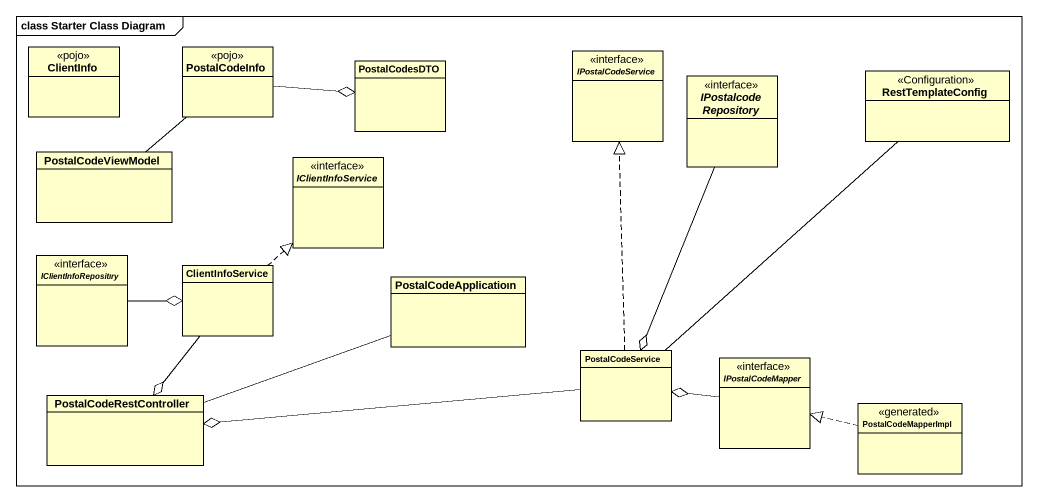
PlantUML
@startuml
mainframe class Starter Class Diagram
hide circle
hide empty members
class ClientInfo <<pojo>>
class PostalCodeInfo <<pojo>>
interface IPostalCodeService
class PostalCodesDTO
interface IPostalcodeRepository
class RestTemplateConfig <<Configuration>>
class PostalCodeViewModel
interface IClientInfoService
interface IClientInfoRepositıry
class ClientInfoService
class PostalCodeApplicatioın
class PostalCodeService
interface IPostalCodeMapper
class PostalCodeRestController
class PostalCodeMapperImpl <<generated>>
PostalCodeInfo -right-o PostalCodesDTO
IPostalcodeRepository --o PostalCodeService
RestTemplateConfig -- PostalCodeService
PostalCodeViewModel -up- PostalCodeInfo
IClientInfoRepositıry -right-o ClientInfoService
ClientInfoService .up.|> IClientInfoService
ClientInfoService --o PostalCodeRestController
PostalCodeApplicatioın -left- PostalCodeRestController
PostalCodeService .up.|> IPostalCodeService
PostalCodeService -left-o PostalCodeRestController
IPostalCodeMapper -left-o PostalCodeService
PostalCodeMapperImpl .left.|> IPostalCodeMapper
@enduml
